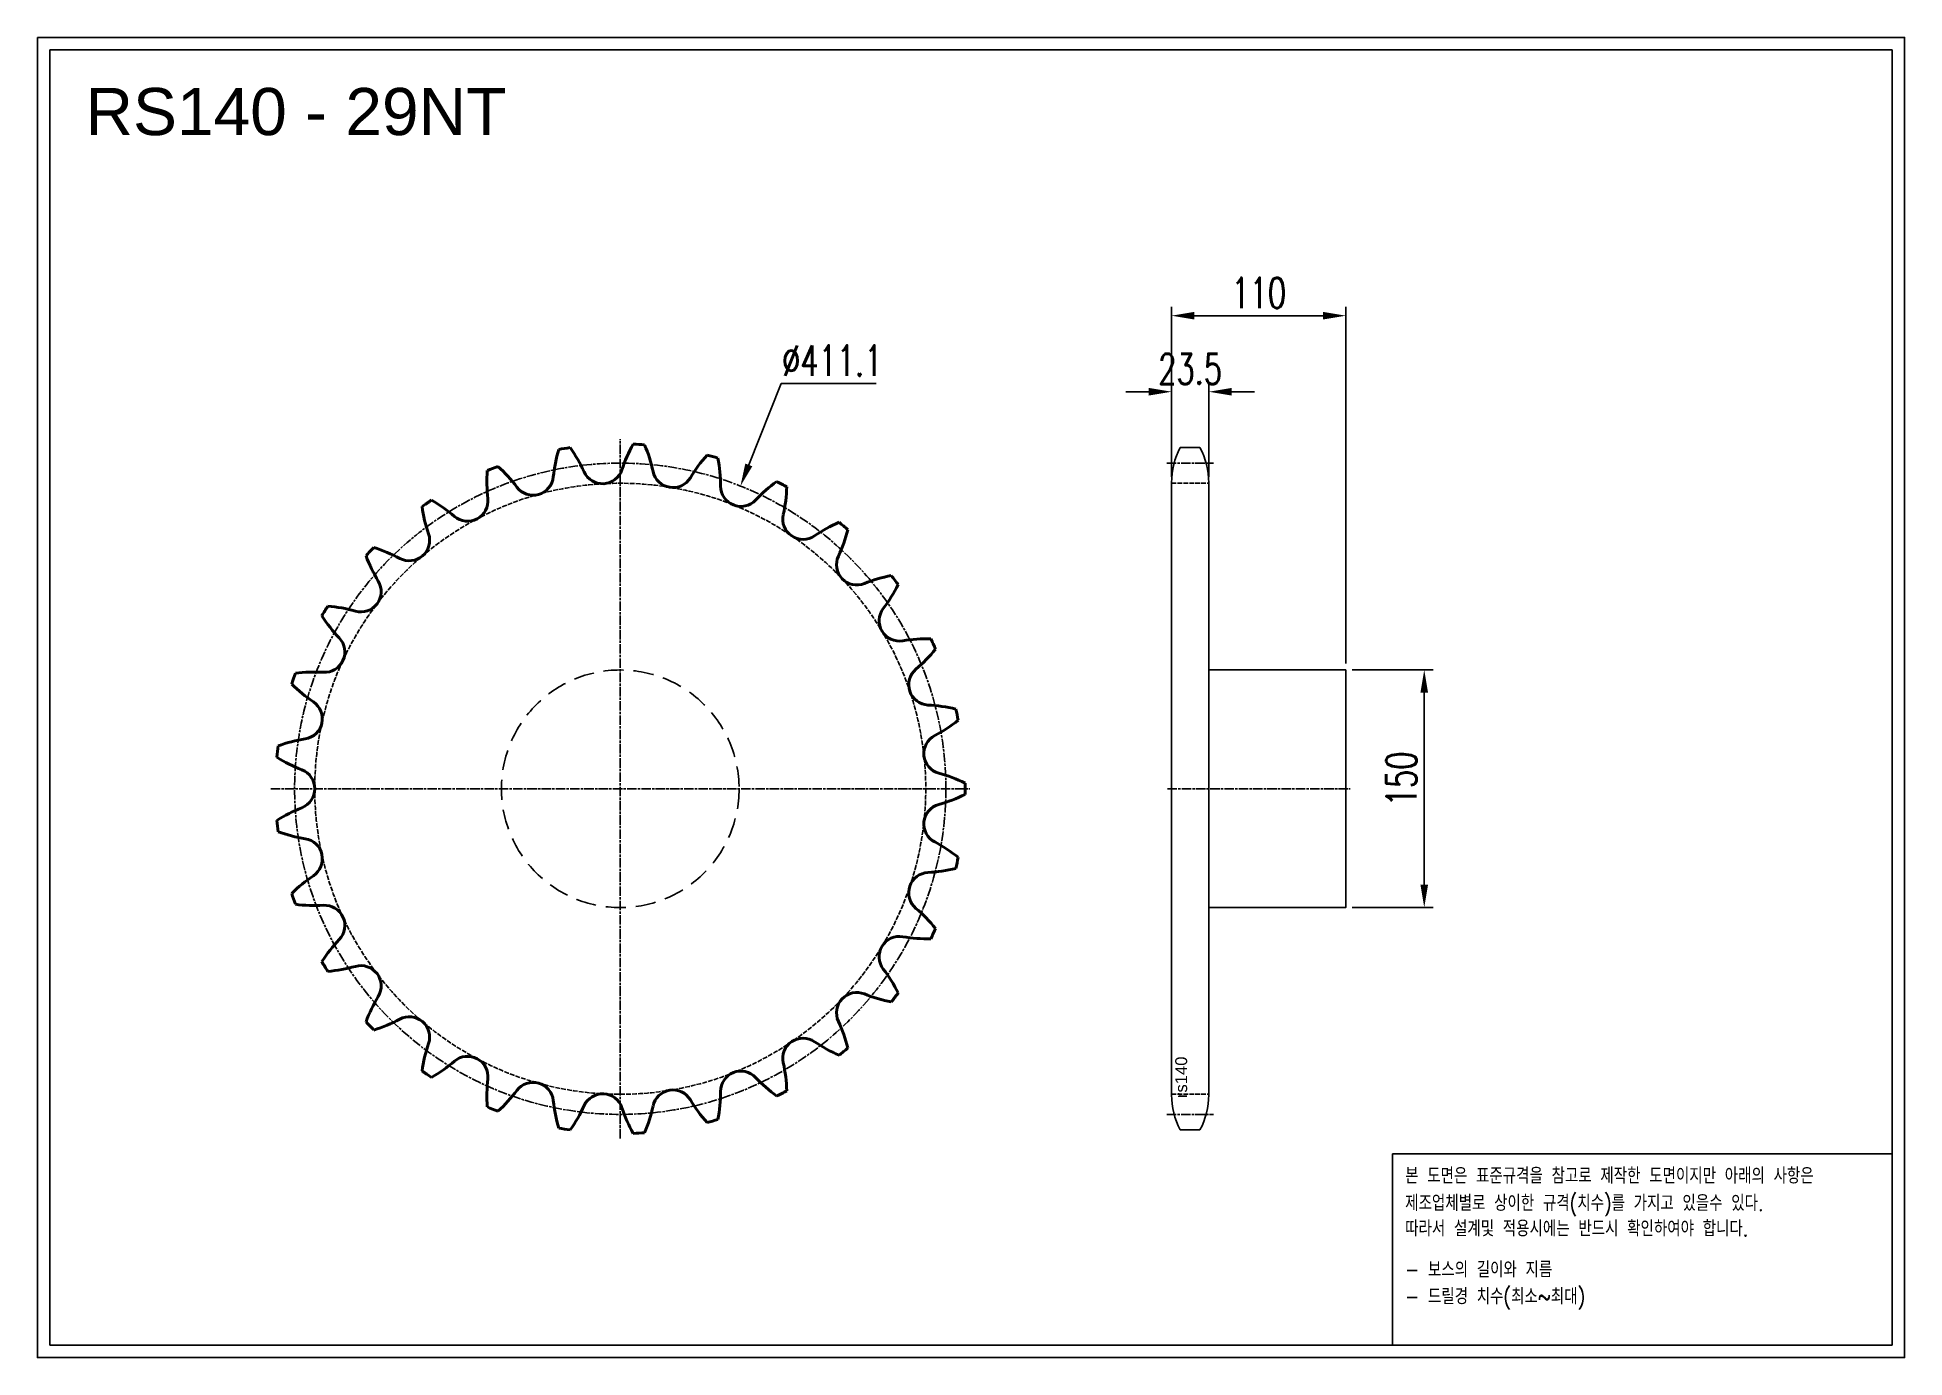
# Model space of a CAD drawing. Header units: millimetres. Extents: x 10451 to 11630, y 40753 to 41587.
import ezdxf

# ---------------------------------------------------------------- set-up
doc = ezdxf.new("R2010")
doc.units = ezdxf.units.MM
for name, pattern in [('AM_ISO02W050', [7.5, 6, -1.5]), ('AM_ISO02W050x2', [3.75, 3, -0.75]), ('AM_ISO08W050', [18, 12, -1.5, 3, -1.5]), ('AM_ISO08W050x2', [9, 6, -0.75, 1.5, -0.75]), ('HIDDEN', [9.525, 6.35, -3.175])]:
    doc.linetypes.add(name, pattern=pattern)
for name, color, linetype, lineweight in [('AM_0N', 7, 'Continuous', 50), ('AM_3N', 6, 'AM_ISO02W050', 25), ('AM_7', 4, 'AM_ISO08W050', 25), ('AM_7N', 4, 'AM_ISO08W050', 25)]:
    doc.layers.add(name, color=color, linetype=linetype, lineweight=lineweight)
doc.layers.add('HL', color=2, linetype='HIDDEN')
doc.layers.add('S-DIM', color=7, linetype='Continuous')
doc.styles.add('HAN', font='ROMANS.shx', dxfattribs={"width": 0.7, "bigfont": 'whgtxt.shx'})
doc.styles.add('HSG', font='SIMPLEX.shx', dxfattribs={"width": 0.7, "bigfont": 'HSG.shx'})
doc.styles.get("Standard").update_dxf_attribs({"font": 'arial.ttf'})
doc.dimstyles.new('APP32', dxfattribs={"dimscale": 8, "dimtxt": 2.4, "dimasz": 1.8, "dimexe": 0.7, "dimexo": 0.5, "dimgap": 0.6, "dimtad": 1, "dimtoh": 1, "dimdec": 1, "dimrnd": 0.01, "dimzin": 9, "dimdsep": 46, "dimtxsty": 'HSG', "dimcen": 0, "dimclrd": 1, "dimclre": 1, "dimclrt": 256, "dimazin": 2, "dimtp": 1, "dimtm": 1, "dimtfac": 0.5, "dimtdec": 1, "dimtofl": 0, "dimtmove": 0, "dimatfit": 3, "dimfxl": 0, "dimtvp": 1, "dimtolj": 2, "dimlwd": -1, "dimlwe": -1, "dimarcsym": 0})

# ---------------------------------------------------------------- blocks, each defined once
blk = doc.blocks.new('*D1')
at = {"layer": 'Defpoints', "color": 0, "transparency": 16777216}
for p in [(11276.8, 41187.5), (11276.8, 41037.5), (11326.3, 41037.5)]:
    blk.add_point(p, dxfattribs=at)
at = {"layer": 'S-DIM', "color": 1, "transparency": 16777216}
for p, q in [((11280.8, 41187.5), (11331.9, 41187.5)), ((11326.3, 41173.1), (11326.3, 41051.9)), ((11280.8, 41037.5), (11331.9, 41037.5))]:
    blk.add_line(p, q, dxfattribs=at)
for points in [[(11323.9, 41173.1), (11328.7, 41173.1), (11326.3, 41187.5)], [(11323.9, 41051.9), (11328.7, 41051.9), (11326.3, 41037.5)]]:
    blk.add_solid(points, dxfattribs=at)
at = {"layer": 'S-DIM', "transparency": 16777216, "insert": (11311.9, 41118.7), "char_height": 19.2, "attachment_point": 5, "rotation": 90, "style": 'HSG'}
blk.add_mtext('\\A2;150', dxfattribs=at)
blk = doc.blocks.new('*D2')
at = {"layer": 'Defpoints', "color": 0, "transparency": 16777216}
for p in [(10894.6, 41303.5), (10742.9, 40921.4)]:
    blk.add_point(p, dxfattribs=at)
at = {"layer": 'S-DIM', "color": 1, "transparency": 16777216}
for p, q in [((10920.3, 41368.3), (10899.9, 41316.9)), ((10980.2, 41368.3), (10920.3, 41368.3))]:
    blk.add_line(p, q, dxfattribs=at)
blk.add_solid([(10897.7, 41317.8), (10902.1, 41316), (10894.6, 41303.5)], dxfattribs=at)
at = {"layer": 'S-DIM', "transparency": 16777216, "insert": (10952.6, 41382.7), "char_height": 19.2, "attachment_point": 5, "style": 'HSG'}
blk.add_mtext('\\A2;∅411.1', dxfattribs=at)
blk = doc.blocks.new('*D3')
at = {"layer": 'Defpoints', "color": 0, "transparency": 16777216}
for p in [(11190.3, 41363.1), (11166.8, 41305.3), (11190.3, 41305.3)]:
    blk.add_point(p, dxfattribs=at)
at = {"layer": 'S-DIM', "color": 1, "transparency": 16777216}
for p, q in [((11166.8, 41309.3), (11166.8, 41368.7)), ((11190.3, 41309.3), (11190.3, 41368.7)), ((11152.4, 41363.1), (11138, 41363.1)), ((11204.7, 41363.1), (11219.1, 41363.1))]:
    blk.add_line(p, q, dxfattribs=at)
for points in [[(11152.4, 41365.5), (11152.4, 41360.7), (11166.8, 41363.1)], [(11204.7, 41365.5), (11204.7, 41360.7), (11190.3, 41363.1)]]:
    blk.add_solid(points, dxfattribs=at)
at = {"layer": 'S-DIM', "transparency": 16777216, "insert": (11178.5, 41377.5), "char_height": 19.2, "attachment_point": 5, "style": 'HSG'}
blk.add_mtext('\\A2;23.5', dxfattribs=at)
blk = doc.blocks.new('*D4')
at = {"layer": 'Defpoints', "color": 0, "transparency": 16777216}
for p in [(11276.8, 41411.1), (11166.8, 41305.3), (11276.8, 41187.5)]:
    blk.add_point(p, dxfattribs=at)
at = {"layer": 'S-DIM', "color": 1, "transparency": 16777216}
for p, q in [((11166.8, 41309.3), (11166.8, 41416.7)), ((11181.2, 41411.1), (11262.4, 41411.1)), ((11276.8, 41191.5), (11276.8, 41416.7))]:
    blk.add_line(p, q, dxfattribs=at)
for points in [[(11181.2, 41413.5), (11181.2, 41408.7), (11166.8, 41411.1)], [(11262.4, 41413.5), (11262.4, 41408.7), (11276.8, 41411.1)]]:
    blk.add_solid(points, dxfattribs=at)
at = {"layer": 'S-DIM', "transparency": 16777216, "insert": (11221.8, 41425.5), "char_height": 19.2, "attachment_point": 5, "style": 'HSG'}
blk.add_mtext('\\A2;110', dxfattribs=at)
blk = doc.blocks.new('notice1')
at = {"color": 4}
blk.add_lwpolyline([(-22142.12, 1735.9), (-22053.8, 1735.9), (-22053.8, 1702.07), (-22142.12, 1702.07)], close=True, dxfattribs=at)
at = {"color": 4, "style": 'HAN', "width": 0.8}
for s, p in [('본 도면은 표준규격을 참고로 제작한 도면이지만 아래의 사항은', (-22139.9, 1730.62)), ('제조업체별로 상이한 규격(치수)를 가지고 있을수 있다.', (-22139.9, 1725.78)), ('따라서 설계및 적용시에는 반드시 확인하여야 합니다.', (-22139.9, 1721.28)), ('- 보스의 길이와 지름', (-22139.9, 1714.03)), ('- 드릴경 치수(최소~최대)', (-22139.9, 1709.27))]:
    blk.add_text(s, height=2.7949, dxfattribs=at).set_placement(p)

msp = doc.modelspace()

# ---------------------------------------------------------------- linework, layer by layer
for p, q in [((11172.29, 41327.83), (11184.72, 41327.83)), ((11166.76, 41305.63), (11166.76, 40919.28)), ((11190.26, 41305.63), (11190.26, 40919.28)), ((11172.29, 40897.08), (11184.72, 40897.08))]:
    msp.add_line(p, q)
for points in [[(10450.77, 41586.82), (11629.56, 41586.82), (11629.56, 40753.33), (10450.77, 40753.33)], [(10458.71, 41578.88), (11621.62, 41578.88), (11621.62, 40761.27), (10458.71, 40761.27)]]:
    msp.add_lwpolyline(points, close=True)
msp.add_lwpolyline([(11190.26, 41187.46), (11276.76, 41187.46), (11276.76, 41037.46), (11190.26, 41037.46)])
for centre, start, end in [((11214.06, 41305.63), 152.00824, 180), ((11142.96, 41305.63), 0, 27.99176), ((11214.06, 40919.28), 180, 207.99176), ((11142.96, 40919.28), 332.00824, 0)]:
    msp.add_arc(centre, 47.3, start, end)
at = {"layer": 'AM_0N'}
for centre, radius, start, end in [((10909.41, 41283.88), 94.49, 150.79078, 161.55172), ((10818.75, 41112.46), 217.69, 85.9495, 87.8436), ((10747.15, 41292.68), 94.49, 12.24138, 23.00232), ((10870.44, 41299.36), 94.49, 163.20457, 173.96552), ((10818.75, 41112.46), 217.69, 98.36329, 100.2574), ((10710.08, 41273.07), 94.49, 24.65517, 35.41612), ((10944.15, 41260.38), 94.49, 138.37699, 149.13793), ((10818.75, 41112.46), 217.69, 73.53571, 75.42981), ((10787.57, 41303.86), 94.49, 359.82759, 10.58853), ((10829.05, 41306.11), 94.49, 175.61837, 186.37931), ((10818.75, 41112.46), 217.69, 110.77709, 112.67119), ((10678.09, 41245.96), 94.49, 37.06897, 47.82991), ((10763.72, 41310.65), 12.83, 217.06897, 353.96552), ((10807.61, 41317.84), 12.83, 204.65517, 341.55172), ((10852.03, 41315.43), 12.83, 192.24138, 329.13793), ((10973.01, 41229.97), 94.49, 125.96319, 136.72414), ((10818.75, 41112.46), 217.69, 61.12191, 63.01602), ((10818.75, 41112.46), 217.69, 123.19088, 125.08498), ((10652.68, 41212.6), 94.49, 49.48276, 60.2437), ((10722.4, 41294.18), 12.83, 229.48276, 6.37931), ((10894.88, 41303.53), 12.83, 179.82759, 316.72414), ((10829.44, 41306.09), 94.49, 347.41379, 358.17474), ((10787.18, 41303.79), 94.49, 188.03216, 198.7931), ((10934.18, 41282.7), 12.83, 167.41379, 304.31034), ((10685.59, 41269.22), 12.83, 241.89655, 18.7931), ((10994.67, 41194.06), 94.49, 113.5494, 124.31034), ((10870.82, 41299.26), 94.49, 335, 345.76095), ((10818.75, 41112.46), 217.69, 48.70812, 50.60222), ((10818.75, 41112.46), 217.69, 135.60467, 137.49878), ((10746.79, 41292.54), 94.49, 200.44595, 211.2069), ((10635.04, 41174.56), 94.49, 61.89655, 72.6575), ((10968.08, 41253.91), 12.83, 155, 291.89655), ((11008.1, 41154.33), 94.49, 101.13561, 111.89655), ((10818.75, 41112.46), 217.69, 36.29433, 38.18843), ((10655, 41236.93), 12.83, 254.31034, 31.2069), ((10909.76, 41283.7), 94.49, 322.58621, 333.34715), ((10818.75, 41112.46), 217.69, 148.01847, 149.91257), ((10625.98, 41133.62), 94.49, 74.31034, 85.07129), ((10994.99, 41218.5), 12.83, 142.58621, 279.48276), ((10709.76, 41272.86), 94.49, 212.85974, 223.62069), ((10632.07, 41198.82), 12.83, 266.72414, 43.62069), ((11012.67, 41112.65), 94.49, 88.72181, 99.48276), ((10944.44, 41260.13), 94.49, 310.17241, 320.93336), ((10818.75, 41112.46), 217.69, 23.88053, 25.77464), ((11013.67, 41178.13), 12.83, 130.17241, 267.06897), ((10818.75, 41112.46), 217.69, 160.43226, 162.32636), ((10677.83, 41245.68), 94.49, 225.27354, 236.03448), ((10625.94, 41091.68), 94.49, 86.72414, 97.48508), ((10617.87, 41156.67), 12.83, 279.13793, 56.03448), ((11008.18, 41070.96), 94.49, 76.30802, 87.06897), ((10973.25, 41229.66), 94.49, 297.75862, 308.51957), ((10818.75, 41112.46), 217.69, 11.46674, 13.36084), ((10634.91, 41050.72), 94.49, 99.13793, 109.89888), ((11023.23, 41134.69), 12.83, 117.75862, 254.65517), ((10818.75, 41112.46), 217.69, 172.84605, 174.74016), ((10652.48, 41212.27), 94.49, 237.68733, 248.44828), ((10613.06, 41112.46), 12.83, 291.55172, 68.44828), ((10994.83, 41031.21), 94.49, 63.89423, 74.65517), ((10994.83, 41193.71), 94.49, 285.34483, 296.10577), ((10818.75, 41112.46), 217.69, 359.05295, 0.94705), ((10652.48, 41012.64), 94.49, 111.55172, 122.31267), ((11023.23, 41090.22), 12.83, 105.34483, 242.24138), ((10818.75, 41112.46), 217.69, 185.25984, 187.15395), ((10634.91, 41174.19), 94.49, 250.10112, 260.86207), ((10617.87, 41068.24), 12.83, 303.96552, 80.86207), ((10973.25, 40995.25), 94.49, 51.48043, 62.24138), ((10818.75, 41112.46), 217.69, 346.63916, 348.53326), ((10677.83, 40979.23), 94.49, 123.96552, 134.72646), ((11013.67, 41046.78), 12.83, 92.93103, 229.82759), ((11008.18, 41153.95), 94.49, 272.93103, 283.69198), ((10818.75, 41112.46), 217.69, 197.67364, 199.56774), ((10625.94, 41133.23), 94.49, 262.51492, 273.27586), ((10632.07, 41026.09), 12.83, 316.37931, 93.27586), ((10944.44, 40964.78), 94.49, 39.06664, 49.82759), ((10818.75, 41112.46), 217.69, 334.22536, 336.11947), ((10709.76, 40952.06), 94.49, 136.37931, 147.14026), ((10994.99, 41006.41), 12.83, 80.51724, 217.41379), ((11012.67, 41112.26), 94.49, 260.51724, 271.27819), ((10818.75, 41112.46), 217.69, 210.08743, 211.98153), ((10625.98, 41091.3), 94.49, 274.92871, 285.68966), ((10655, 40987.98), 12.83, 328.7931, 105.68966), ((10909.76, 40941.21), 94.49, 26.65285, 37.41379), ((10746.79, 40932.38), 94.49, 148.7931, 159.55405), ((10968.08, 40971), 12.83, 68.10345, 205), ((11008.1, 41070.58), 94.49, 248.10345, 258.86439), ((10818.75, 41112.46), 217.69, 321.81157, 323.70567), ((10818.75, 41112.46), 217.69, 222.50122, 224.39533), ((10635.04, 41050.35), 94.49, 287.3425, 298.10345), ((10685.59, 40955.69), 12.83, 341.2069, 118.10345), ((10870.82, 40925.65), 94.49, 14.23905, 25), ((10787.18, 40921.12), 94.49, 161.2069, 171.96784), ((10934.18, 40942.21), 12.83, 55.68966, 192.58621), ((10994.67, 41030.85), 94.49, 235.68966, 246.4506), ((10652.68, 41012.31), 94.49, 299.7563, 310.51724), ((10722.4, 40930.73), 12.83, 353.62069, 130.51724), ((10818.75, 41112.46), 217.69, 309.39778, 311.29188), ((10818.75, 41112.46), 217.69, 234.91502, 236.80912), ((10829.05, 40918.8), 94.49, 173.62069, 184.38163), ((10894.88, 40921.38), 12.83, 43.27586, 180.17241), ((10973.01, 40994.94), 94.49, 223.27586, 234.03681), ((10829.44, 40918.83), 94.49, 1.82526, 12.58621), ((10678.09, 40978.95), 94.49, 312.17009, 322.93103), ((10763.72, 40914.27), 12.83, 6.03448, 142.93103), ((10807.61, 40907.07), 12.83, 18.44828, 155.34483), ((10852.03, 40909.48), 12.83, 30.86207, 167.75862), ((10944.15, 40964.53), 94.49, 210.86207, 221.62301), ((10787.57, 40921.05), 94.49, 349.41147, 0.17241), ((10818.75, 41112.46), 217.69, 296.98398, 298.87809), ((10818.75, 41112.46), 217.69, 247.32881, 249.22291), ((10870.44, 40925.55), 94.49, 186.03448, 196.79543), ((10710.08, 40951.84), 94.49, 324.58388, 335.34483), ((10909.41, 40941.03), 94.49, 198.44828, 209.20922), ((10747.15, 40932.23), 94.49, 336.99768, 347.75862), ((10818.75, 41112.46), 217.69, 259.7426, 261.63671), ((10818.75, 41112.46), 217.69, 272.1564, 274.0505), ((10818.75, 41112.46), 217.69, 284.57019, 286.46429)]:
    msp.add_arc(centre, radius, start, end, dxfattribs=at)
at = {"layer": 'AM_3N', "linetype": 'AM_ISO02W050x2'}
for p, q in [((11166.76, 41305.32), (11190.26, 41305.32)), ((11166.76, 40919.6), (11190.26, 40919.6))]:
    msp.add_line(p, q, dxfattribs=at)
msp.add_circle((10818.75, 41112.46), 192.86, dxfattribs=at)
at = {"layer": 'AM_7', "linetype": 'AM_ISO08W050x2'}
for p, q in [((11163.76, 41318.02), (11193.26, 41318.02)), ((11163.76, 40906.9), (11193.26, 40906.9))]:
    msp.add_line(p, q, dxfattribs=at)
msp.add_circle((10818.75, 41112.46), 205.56, dxfattribs=at)
at = {"layer": 'AM_7N', "linetype": 'AM_ISO08W050x2'}
for p, q in [((10818.75, 40891.77), (10818.75, 41333.15)), ((10598.06, 41112.46), (11039.44, 41112.46)), ((11164.18, 41112.46), (11279.6, 41112.46))]:
    msp.add_line(p, q, dxfattribs=at)
at = {"layer": 'HL', "ltscale": 2}
msp.add_circle((10818.75, 41112.46), 75, dxfattribs=at)

# ---------------------------------------------------------------- block references
at = {"xscale": 3.570006619481701, "yscale": 3.570006619481701, "zscale": 3.570006619481701}
msp.add_blockref('notice1', (90353.83, 34684.88), dxfattribs=at)

# ---------------------------------------------------------------- texts
msp.add_text('RS140 - 29NT', height=29.7675).set_placement((10481.13, 41525.1))
msp.add_text('rs140', height=7.5, rotation=90).set_placement((11176.6, 40917.19))

# ---------------------------------------------------------------- dimensions: what is measured, and where the dimension line sits
at = {"layer": 'S-DIM'}
dim = msp.add_linear_dim(base=(11276.76, 41411.11), p1=(11166.76, 41305.32), p2=(11276.76, 41187.46), dimstyle='APP32', dxfattribs=at)
dim.commit()
dim.dimension.update_dxf_attribs({"geometry": '*D4', "text_midpoint": (11221.76, 41425.51)})
dim = msp.add_diameter_dim_2p(p1=(10742.91, 40921.4), p2=(10894.58, 41303.52), dimstyle='APP32', dxfattribs=at)
dim.commit()
dim.dimension.update_dxf_attribs({"geometry": '*D2', "text_midpoint": (10952.63, 41368.33), "dimtype": 131})
dim = msp.add_linear_dim(base=(11190.26, 41363.11), p1=(11166.76, 41305.32), p2=(11190.26, 41305.32), dimstyle='APP32', dxfattribs=at)
dim.commit()
dim.dimension.update_dxf_attribs({"geometry": '*D3', "text_midpoint": (11178.51, 41363.11), "dimtype": 128})
dim = msp.add_linear_dim(base=(11326.33, 41037.46), p1=(11276.76, 41187.46), p2=(11276.76, 41037.46), angle=90, dimstyle='APP32', dxfattribs=at)
dim.commit()
dim.dimension.update_dxf_attribs({"geometry": '*D1', "text_midpoint": (11326.33, 41118.7), "dimtype": 128})

doc.saveas('drawing.dxf')
